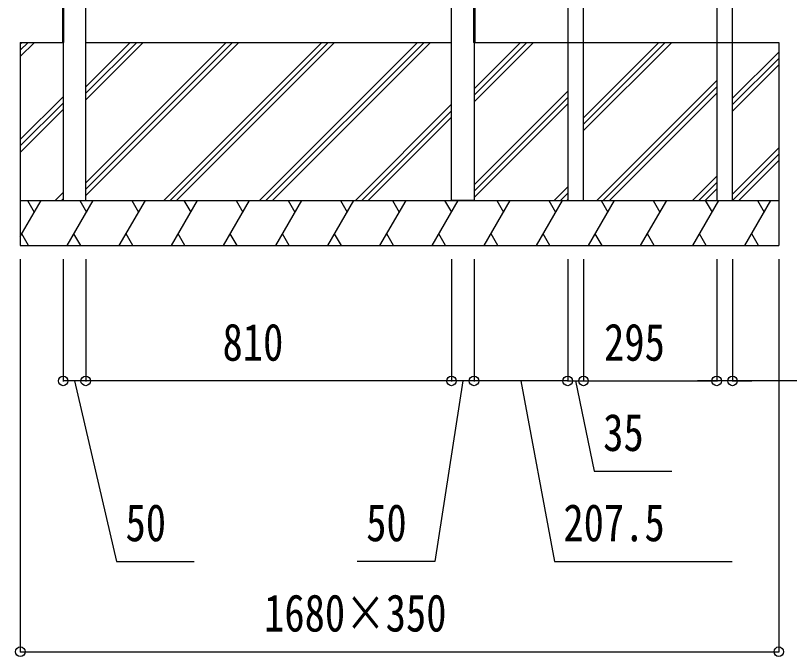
# Model space of a CAD drawing. Units: millimetres, scale not verified. Extents: x -10512 to 10513, y -7424 to 7426.
# Drawn here: x -2912 to -1198, y -2885 to -1465 of the extents above; entities that cross this region are included whole.
import ezdxf
from ezdxf.enums import TextEntityAlignment as Align

# ---------------------------------------------------------------- set-up
doc = ezdxf.new("R2010")
doc.units = ezdxf.units.MM
doc.header["$LTSCALE"] = 40
doc.layers.add('0-4_YKK_A1', color=4, linetype='Continuous')
doc.layers.add('0-5_YKK_D', color=6, linetype='Continuous')
doc.styles.add('ＭＳ ゴシック', font='')
doc.styles.get('ＭＳ ゴシック').set_extended_font_data('MS Gothic')

msp = doc.modelspace()

# ---------------------------------------------------------------- linework, layer by layer
at = {"layer": '0-4_YKK_A1'}
for p, q in [((-2901.65, -1524.4), (-2901.65, -1974.4)), ((-2901.65, -1524.4), (-2806.65, -1524.4)), ((-2901.65, -1527.58), (-2898.47, -1524.4)), ((-2901.65, -1541.72), (-2884.33, -1524.4)), ((-2901.65, -1555.86), (-2870.19, -1524.4)), ((-2808.15, -1524.4), (-2805.65, -1524.4)), ((-2806.65, -1524.4), (-2806.65, -1874.4)), ((-2756.65, -1623.08), (-2657.97, -1524.4)), ((-2756.65, -1835.22), (-2445.83, -1524.4)), ((-2756.65, -1637.23), (-2643.82, -1524.4)), ((-2756.65, -1849.36), (-2431.69, -1524.4)), ((-2756.65, -1651.37), (-2629.68, -1524.4)), ((-2756.65, -1863.5), (-2417.55, -1524.4)), ((-2583.7, -1874.4), (-2233.7, -1524.4)), ((-2569.56, -1874.4), (-2219.56, -1524.4)), ((-2555.42, -1874.4), (-2205.42, -1524.4)), ((-2371.57, -1874.4), (-2021.57, -1524.4)), ((-2357.43, -1874.4), (-2007.43, -1524.4)), ((-2343.29, -1874.4), (-1993.29, -1524.4)), ((-1895.15, -1524.4), (-1897.65, -1524.4)), ((-1896.65, -1524.4), (-1896.65, -1874.4)), ((-1896.65, -1524.4), (-1221.65, -1524.4)), ((-1896.65, -1627.52), (-1793.53, -1524.4)), ((-1896.65, -1641.66), (-1779.39, -1524.4)), ((-1896.65, -1655.8), (-1765.25, -1524.4)), ((-1654.15, -1691.41), (-1487.14, -1524.4)), ((-1654.15, -1705.55), (-1473, -1524.4)), ((-1654.15, -1719.7), (-1458.85, -1524.4)), ((-1221.65, -1524.4), (-1221.65, -1974.4)), ((-1324.15, -1648.18), (-1221.65, -1545.68)), ((-1324.15, -1662.32), (-1221.65, -1559.82)), ((-1324.15, -1676.46), (-1221.65, -1573.96)), ((-1625.01, -1874.4), (-1359.15, -1608.54)), ((-1610.86, -1874.4), (-1359.15, -1622.69)), ((-2901.65, -1739.71), (-2806.65, -1644.71)), ((-1896.65, -1839.65), (-1689.15, -1632.15)), ((-1596.72, -1874.4), (-1359.15, -1636.83)), ((-2901.65, -1753.85), (-2806.65, -1658.85)), ((-2159.44, -1874.4), (-1946.65, -1661.61)), ((-1896.65, -1853.79), (-1689.15, -1646.29)), ((-1896.65, -1867.93), (-1689.15, -1660.43)), ((-2901.65, -1767.99), (-2806.65, -1672.99)), ((-2145.3, -1874.4), (-1946.65, -1675.75)), ((-2131.15, -1874.4), (-1946.65, -1689.9)), ((-1324.15, -1860.31), (-1221.65, -1757.81)), ((-1324.1, -1874.4), (-1221.65, -1771.95)), ((-1309.96, -1874.4), (-1221.65, -1786.09)), ((-1412.87, -1874.4), (-1359.15, -1820.68)), ((-1719.27, -1874.4), (-1689.15, -1844.28)), ((-1398.73, -1874.4), (-1359.15, -1834.82)), ((-1384.59, -1874.4), (-1359.15, -1848.96)), ((-2824.21, -1874.4), (-2806.65, -1856.84)), ((-1705.13, -1874.4), (-1689.15, -1858.42)), ((-2901.65, -1874.4), (-1221.65, -1874.4)), ((-2901.65, -1954.24), (-2855.56, -1874.4)), ((-2885.56, -1874.4), (-2870.56, -1900.38)), ((-2810.07, -1874.4), (-2806.65, -1870.98)), ((-2806.65, -1874.4), (-2756.65, -1874.4)), ((-2797.82, -1974.4), (-2740.09, -1874.4)), ((-2770.09, -1874.4), (-2755.09, -1900.38)), ((-2682.35, -1974.4), (-2624.62, -1874.4)), ((-2654.62, -1874.4), (-2639.62, -1900.38)), ((-2566.88, -1974.4), (-2509.15, -1874.4)), ((-2539.15, -1874.4), (-2524.15, -1900.38)), ((-2451.41, -1974.4), (-2393.68, -1874.4)), ((-2423.68, -1874.4), (-2408.68, -1900.38)), ((-2335.94, -1974.4), (-2278.21, -1874.4)), ((-2308.21, -1874.4), (-2293.21, -1900.38)), ((-2220.47, -1974.4), (-2162.74, -1874.4)), ((-2192.74, -1874.4), (-2177.74, -1900.38)), ((-2105, -1974.4), (-2047.27, -1874.4)), ((-2077.27, -1874.4), (-2062.27, -1900.38)), ((-1989.53, -1974.4), (-1931.8, -1874.4)), ((-1961.8, -1874.4), (-1946.8, -1900.38)), ((-1947.31, -1874.4), (-1946.65, -1873.74)), ((-1896.65, -1874.4), (-1946.65, -1874.4)), ((-1874.06, -1974.4), (-1816.33, -1874.4)), ((-1846.33, -1874.4), (-1831.33, -1900.38)), ((-1758.59, -1974.4), (-1700.86, -1874.4)), ((-1730.86, -1874.4), (-1715.86, -1900.38)), ((-1690.99, -1874.4), (-1689.15, -1872.56)), ((-1643.12, -1974.4), (-1585.39, -1874.4)), ((-1615.39, -1874.4), (-1600.39, -1900.38)), ((-1527.65, -1974.4), (-1469.92, -1874.4)), ((-1499.92, -1874.4), (-1484.92, -1900.38)), ((-1412.18, -1974.4), (-1354.45, -1874.4)), ((-1384.45, -1874.4), (-1369.45, -1900.38)), ((-1296.71, -1974.4), (-1238.98, -1874.4)), ((-1268.98, -1874.4), (-1253.98, -1900.38)), ((-2883.29, -1974.4), (-2898.29, -1948.42)), ((-2767.82, -1974.4), (-2782.82, -1948.42)), ((-2652.35, -1974.4), (-2667.35, -1948.42)), ((-2536.88, -1974.4), (-2551.88, -1948.42)), ((-2421.41, -1974.4), (-2436.41, -1948.42)), ((-2305.94, -1974.4), (-2320.94, -1948.42)), ((-2190.47, -1974.4), (-2205.47, -1948.42)), ((-2075, -1974.4), (-2090, -1948.42)), ((-1959.53, -1974.4), (-1974.53, -1948.42)), ((-1844.06, -1974.4), (-1859.06, -1948.42)), ((-1728.59, -1974.4), (-1743.59, -1948.42)), ((-1613.12, -1974.4), (-1628.12, -1948.42)), ((-1497.65, -1974.4), (-1512.65, -1948.42)), ((-1382.18, -1974.4), (-1397.18, -1948.42)), ((-1266.71, -1974.4), (-1281.71, -1948.42)), ((-2901.65, -1974.4), (-1221.65, -1974.4))]:
    msp.add_line(p, q, dxfattribs=at)
for points in [[(-2808.15, 43.6), (-2808.15, -1424.4), (-2808.15, -1524.4)], [(-2805.65, 43.6), (-2805.65, -1424.4), (-2805.65, -1524.4)], [(-1897.65, 43.6), (-1897.65, -1424.4), (-1897.65, -1524.4)], [(-1895.15, 43.6), (-1895.15, -1424.4), (-1895.15, -1524.4)], [(-2756.65, -1874.4), (-2756.65, -1424.4), (-2756.65, -1399.4)], [(-1946.65, -1874.4), (-1946.65, -1424.4), (-1946.65, -1399.4)], [(-2756.65, -1524.4), (-2351.65, -1524.4), (-1946.65, -1524.4)]]:
    msp.add_lwpolyline(points, dxfattribs=at)
for points in [[(-1689.15, -1424.4), (-1689.15, -1874.4), (-1654.15, -1874.4), (-1654.15, -1424.4)], [(-1359.15, -1424.4), (-1359.15, -1874.4), (-1324.15, -1874.4), (-1324.15, -1424.4)]]:
    msp.add_lwpolyline(points, close=True, dxfattribs=at)
at = {"layer": '0-5_YKK_D'}
for p, q in [((-2901.65, -2004.4), (-2901.65, -2875.4)), ((-2806.65, -2004.4), (-2806.65, -2275.4)), ((-2756.65, -2004.4), (-2756.65, -2275.4)), ((-2756.65, -2004.4), (-2756.65, -2275.4)), ((-1946.65, -2004.4), (-1946.65, -2275.4)), ((-1946.65, -2004.4), (-1946.65, -2275.4)), ((-1896.65, -2004.4), (-1896.65, -2275.4)), ((-1896.65, -2004.4), (-1896.65, -2275.4)), ((-1689.15, -2004.4), (-1689.15, -2275.4)), ((-1689.15, -2004.4), (-1689.15, -2275.4)), ((-1654.15, -2004.4), (-1654.15, -2275.4)), ((-1654.15, -2004.4), (-1654.15, -2275.4)), ((-1359.15, -2004.4), (-1359.15, -2275.4)), ((-1359.15, -2004.4), (-1359.15, -2275.4)), ((-1324.15, -2004.4), (-1324.15, -2275.4)), ((-1221.65, -2004.4), (-1221.65, -2875.4)), ((-2756.65, -2274.4), (-2806.65, -2274.4)), ((-1946.65, -2274.4), (-2756.65, -2274.4)), ((-1896.65, -2274.4), (-1946.65, -2274.4)), ((-1689.15, -2274.4), (-1896.65, -2274.4)), ((-1689.15, -2274.4), (-1731.65, -2274.4)), ((-1689.15, -2274.4), (-1654.15, -2274.4)), ((-1689.15, -2274.4), (-1654.15, -2274.4)), ((-1654.15, -2274.4), (-1359.15, -2274.4)), ((-1654.15, -2274.4), (-1611.65, -2274.4)), ((-1359.15, -2274.4), (-1401.65, -2274.4)), ((-1324.15, -2274.4), (-1359.15, -2274.4)), ((-1324.15, -2274.4), (-1281.65, -2274.4)), ((-2901.65, -2874.4), (-1221.65, -2874.4))]:
    msp.add_line(p, q, dxfattribs=at)
for points in [[(-2781.65, -2274.4), (-2688.54, -2674.4), (-2516.54, -2674.4)], [(-1921.65, -2274.4), (-1983.55, -2674.4), (-2155.55, -2674.4)], [(-1792.9, -2274.4), (-1718.74, -2674.4), (-1324.74, -2674.4)], [(-1671.65, -2274.4), (-1630.6, -2474.4), (-1458.6, -2474.4)], [(-1032.17, -2274.4), (-1324.15, -2274.4), (-1359.15, -2274.4)]]:
    msp.add_lwpolyline(points, dxfattribs=at)
for centre in [(-2806.65, -2274.4), (-2756.65, -2274.4), (-2756.65, -2274.4), (-1946.65, -2274.4), (-1946.65, -2274.4), (-1896.65, -2274.4), (-1896.65, -2274.4), (-1689.15, -2274.4), (-1689.15, -2274.4), (-1654.15, -2274.4), (-1654.15, -2274.4), (-1359.15, -2274.4), (-1359.15, -2274.4), (-1324.15, -2274.4), (-2901.65, -2874.4), (-1221.65, -2874.4)]:
    msp.add_circle(centre, 10.62, dxfattribs=at)

# ---------------------------------------------------------------- texts
at = {"layer": '0-5_YKK_D', "style": 'ＭＳ ゴシック', "width": 0.8}
for s, p in [('810', (-2453.65, -2254.4)), ('295', (-1608.65, -2254.4)), ('35', (-1610.6, -2454.4)), ('50', (-2668.54, -2654.4)), ('50', (-2135.55, -2654.4)), ('207.5', (-1698.74, -2654.4)), ('1680×350', (-2361.65, -2854.4))]:
    msp.add_text(s, height=82.48, dxfattribs=at).set_placement(p, align=Align.BOTTOM_LEFT)

doc.saveas('drawing.dxf')
